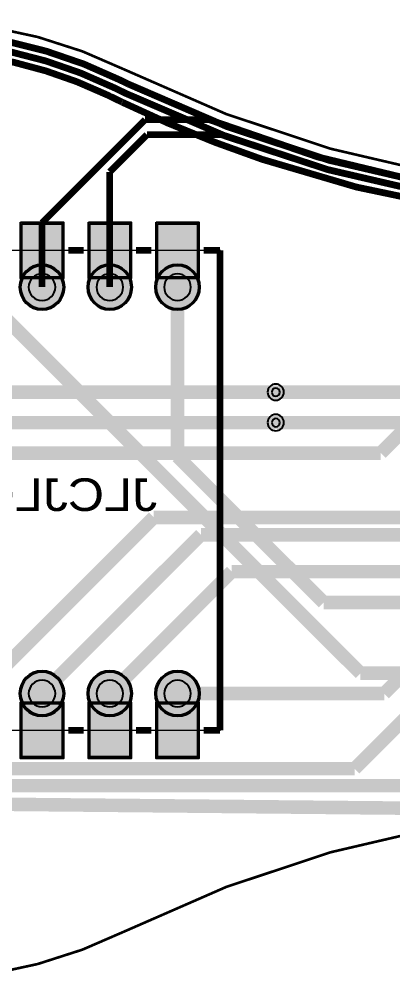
# Model space of a CAD drawing. Header units: millimetres. Extents: x -49.3 to 49.3, y -18 to 21.4.
# Drawn here: x -27.52 to -13.52, y -18.05 to 18.05 of the extents above; entities that cross this region are included whole.
import ezdxf
from ezdxf.enums import TextEntityAlignment as Align

# ---------------------------------------------------------------- set-up
doc = ezdxf.new("R2010")
doc.units = ezdxf.units.MM
doc.header["$MEASUREMENT"] = 0
for name, color, linetype, true_color in [('Board-Outline-Layer', 7, 'Continuous', 0xff00ff), ('Bottom-Layer', 7, 'Continuous', 0x0000ff), ('Bottom-Paste-Mask-Layer', 7, 'Continuous', 0x800000), ('Bottom-Silkscreen-Layer', 7, 'Continuous', 0x66cc33), ('Bottom-Solder-Mask-Layer', 7, 'Continuous', 0xaa00ff), ('Component-Shape-Layer', 7, 'Continuous', 0x00cccc), ('Hole-Layer', 7, 'Continuous', 0x222222), ('Multi-Layer', 7, 'Continuous', 0xc0c0c0), ('Top-Layer', 7, 'Continuous', 0xff0000), ('Top-Paste-Mask-Layer', 7, 'Continuous', 0x808080), ('Top-Solder-Mask-Layer', 7, 'Continuous', 0x800080)]:
    doc.layers.add(name, color=color, linetype=linetype, true_color=true_color)
doc.styles.get("Standard").update_dxf_attribs({"font": 'arial.ttf'})

msp = doc.modelspace()

# ---------------------------------------------------------------- hatches: boundary and pattern name
at = {"layer": 'Bottom-Layer'}
for points in [[(-27.42, 10.381), (-25.92, 10.381), (-25.92, 8.381), (-27.42, 8.381)], [(-24.88, 10.381), (-23.38, 10.381), (-23.38, 8.381), (-24.88, 8.381)], [(-22.34, 10.381), (-20.84, 10.381), (-20.84, 8.381), (-22.34, 8.381)], [(-27.47, 8.001, 1), (-25.87, 8.001, 1)], [(-24.93, 8.001, 1), (-23.33, 8.001, 1)], [(-22.39, 8.001, 1), (-20.79, 8.001, 1)], [(-27.47, -7.239, 1), (-25.87, -7.239, 1)], [(-24.93, -7.239, 1), (-23.33, -7.239, 1)], [(-22.39, -7.239, 1), (-20.79, -7.239, 1)], [(-27.42, -7.619), (-25.92, -7.619), (-25.92, -9.619), (-27.42, -9.619)], [(-24.88, -7.619), (-23.38, -7.619), (-23.38, -9.619), (-24.88, -9.619)], [(-22.34, -7.619), (-20.84, -7.619), (-20.84, -9.619), (-22.34, -9.619)]]:
    msp.add_hatch(color=256, dxfattribs=at).paths.add_polyline_path(points)
at = {"layer": 'Bottom-Paste-Mask-Layer'}
for points in [[(-27.42, 10.381), (-25.92, 10.381), (-25.92, 8.381), (-27.42, 8.381)], [(-24.88, 10.381), (-23.38, 10.381), (-23.38, 8.381), (-24.88, 8.381)], [(-22.34, 10.381), (-20.84, 10.381), (-20.84, 8.381), (-22.34, 8.381)], [(-27.47, 8.001, 1), (-25.87, 8.001, 1)], [(-24.93, 8.001, 1), (-23.33, 8.001, 1)], [(-22.39, 8.001, 1), (-20.79, 8.001, 1)], [(-27.47, -7.239, 1), (-25.87, -7.239, 1)], [(-24.93, -7.239, 1), (-23.33, -7.239, 1)], [(-22.39, -7.239, 1), (-20.79, -7.239, 1)], [(-27.42, -7.619), (-25.92, -7.619), (-25.92, -9.619), (-27.42, -9.619)], [(-24.88, -7.619), (-23.38, -7.619), (-23.38, -9.619), (-24.88, -9.619)], [(-22.34, -7.619), (-20.84, -7.619), (-20.84, -9.619), (-22.34, -9.619)]]:
    msp.add_hatch(color=256, dxfattribs=at).paths.add_polyline_path(points)
at = {"layer": 'Bottom-Solder-Mask-Layer'}
for points in [[(-27.471, 10.432), (-25.869, 10.432), (-25.869, 8.33), (-27.471, 8.33)], [(-24.931, 10.432), (-23.329, 10.432), (-23.329, 8.33), (-24.931, 8.33)], [(-22.391, 10.432), (-20.789, 10.432), (-20.789, 8.33), (-22.391, 8.33)], [(-27.521, 8.001, 1), (-25.819, 8.001, 1)], [(-24.981, 8.001, 1), (-23.279, 8.001, 1)], [(-22.441, 8.001, 1), (-20.739, 8.001, 1)], [(-27.521, -7.239, 1), (-25.819, -7.239, 1)], [(-24.981, -7.239, 1), (-23.279, -7.239, 1)], [(-22.441, -7.239, 1), (-20.739, -7.239, 1)], [(-27.471, -7.568), (-25.869, -7.568), (-25.869, -9.67), (-27.471, -9.67)], [(-24.931, -7.568), (-23.329, -7.568), (-23.329, -9.67), (-24.931, -9.67)], [(-22.391, -7.568), (-20.789, -7.568), (-20.789, -9.67), (-22.391, -9.67)]]:
    msp.add_hatch(color=256, dxfattribs=at).paths.add_polyline_path(points)
at = {"layer": 'Hole-Layer'}
for points in [[(-27.17, 8.001, 1), (-26.17, 8.001, 1)], [(-24.63, 8.001, 1), (-23.63, 8.001, 1)], [(-22.09, 8.001, 1), (-21.09, 8.001, 1)], [(-27.17, -7.239, 1), (-26.17, -7.239, 1)], [(-24.63, -7.239, 1), (-23.63, -7.239, 1)], [(-22.09, -7.239, 1), (-21.09, -7.239, 1)]]:
    msp.add_hatch(color=256, dxfattribs=at).paths.add_polyline_path(points)
at = {"layer": 'Multi-Layer'}
for points in [[(-27.47, 8.001, 1), (-25.87, 8.001, 1)], [(-27.47, 8.001, 1), (-25.87, 8.001, 1)], [(-27.47, 8.001, 1), (-25.87, 8.001, 1)], [(-24.93, 8.001, 1), (-23.33, 8.001, 1)], [(-24.93, 8.001, 1), (-23.33, 8.001, 1)], [(-24.93, 8.001, 1), (-23.33, 8.001, 1)], [(-22.39, 8.001, 1), (-20.79, 8.001, 1)], [(-22.39, 8.001, 1), (-20.79, 8.001, 1)], [(-22.39, 8.001, 1), (-20.79, 8.001, 1)], [(-27.47, -7.239, 1), (-25.87, -7.239, 1)], [(-27.47, -7.239, 1), (-25.87, -7.239, 1)], [(-27.47, -7.239, 1), (-25.87, -7.239, 1)], [(-24.93, -7.239, 1), (-23.33, -7.239, 1)], [(-24.93, -7.239, 1), (-23.33, -7.239, 1)], [(-24.93, -7.239, 1), (-23.33, -7.239, 1)], [(-22.39, -7.239, 1), (-20.79, -7.239, 1)], [(-22.39, -7.239, 1), (-20.79, -7.239, 1)], [(-22.39, -7.239, 1), (-20.79, -7.239, 1)]]:
    msp.add_hatch(color=256, dxfattribs=at).paths.add_polyline_path(points)
at = {"layer": 'Top-Layer'}
for points in [[(-27.47, 8.001, 1), (-25.87, 8.001, 1)], [(-24.93, 8.001, 1), (-23.33, 8.001, 1)], [(-22.39, 8.001, 1), (-20.79, 8.001, 1)], [(-27.47, -7.239, 1), (-25.87, -7.239, 1)], [(-24.93, -7.239, 1), (-23.33, -7.239, 1)], [(-22.39, -7.239, 1), (-20.79, -7.239, 1)]]:
    msp.add_hatch(color=256, dxfattribs=at).paths.add_polyline_path(points)
at = {"layer": 'Top-Paste-Mask-Layer'}
for points in [[(-27.47, 8.001, 1), (-25.87, 8.001, 1)], [(-24.93, 8.001, 1), (-23.33, 8.001, 1)], [(-22.39, 8.001, 1), (-20.79, 8.001, 1)], [(-27.47, -7.239, 1), (-25.87, -7.239, 1)], [(-24.93, -7.239, 1), (-23.33, -7.239, 1)], [(-22.39, -7.239, 1), (-20.79, -7.239, 1)]]:
    msp.add_hatch(color=256, dxfattribs=at).paths.add_polyline_path(points)
at = {"layer": 'Top-Solder-Mask-Layer'}
for points in [[(-27.521, 8.001, 1), (-25.819, 8.001, 1)], [(-24.981, 8.001, 1), (-23.279, 8.001, 1)], [(-22.441, 8.001, 1), (-20.739, 8.001, 1)], [(-27.521, -7.239, 1), (-25.819, -7.239, 1)], [(-24.981, -7.239, 1), (-23.279, -7.239, 1)], [(-22.441, -7.239, 1), (-20.739, -7.239, 1)]]:
    msp.add_hatch(color=256, dxfattribs=at).paths.add_polyline_path(points)

# ---------------------------------------------------------------- linework, layer by layer
at = {"layer": 'Board-Outline-Layer', "const_width": 0.1}
for points in [[(-23.537, 16.143, 0.502), (-49.248, 3)], [(-23.537, 16.143, 0.115), (-3.629, 11.5)], [(-49.248, -3, 0.502), (-23.537, -16.143)], [(-3.629, -11.5, 0.115), (-23.537, -16.143)]]:
    msp.add_lwpolyline(points, format="xyb", dxfattribs=at)
at = {"layer": 'Bottom-Layer'}
for points, const_width in [([(-26.67, 10.414), (-22.805, 14.279)], 0.254), ([(-22.805, 14.279), (-20.392, 14.279)], 0.254), ([(-24.13, 12.319), (-22.733, 13.716)], 0.254), ([(-22.733, 13.716), (-19.927, 13.716)], 0.254), ([(-24.13, 9.381), (-24.13, 12.319)], 0.254), ([(-26.67, 9.381), (-26.67, 10.414)], 0.254), ([(-26.67, 8.001), (-26.67, 9.381)], 0.254), ([(-24.13, 8.001), (-24.13, 9.381)], 0.254), ([(-29.21, 8.001), (-14.732, -6.477)], 0.508), ([(-21.59, 8.001), (-21.59, 1.651)], 0.508), ([(-17.907, 4.064), (-10.742, 4.064)], 0.508), ([(-17.907, 2.921), (-9.523, 2.921)], 0.508), ([(-21.59, 1.651), (-16.115, -3.824)], 0.508), ([(-16.115, -3.824), (-6.717, -3.824)], 0.508), ([(-14.732, -6.477), (-9.259, -6.477)], 0.508)]:
    msp.add_lwpolyline(points, dxfattribs=dict(at, const_width=const_width))
at = {"layer": 'Bottom-Layer', "const_width": 0.254}
for points in [[(-20.392, 14.279, 0.095), (-3.629, 11.073)], [(-19.927, 13.716, 0.091), (-3.629, 10.717)]]:
    msp.add_lwpolyline(points, format="xyb", dxfattribs=at)
at = {"layer": 'Bottom-Layer'}
for points in [[(-27.42, 10.381), (-25.92, 10.381), (-25.92, 8.381), (-27.42, 8.381)], [(-24.88, 10.381), (-23.38, 10.381), (-23.38, 8.381), (-24.88, 8.381)], [(-22.34, 10.381), (-20.84, 10.381), (-20.84, 8.381), (-22.34, 8.381)], [(-27.42, -7.619), (-25.92, -7.619), (-25.92, -9.619), (-27.42, -9.619)], [(-24.88, -7.619), (-23.38, -7.619), (-23.38, -9.619), (-24.88, -9.619)], [(-22.34, -7.619), (-20.84, -7.619), (-20.84, -9.619), (-22.34, -9.619)]]:
    msp.add_lwpolyline(points, close=True, dxfattribs=at)
for points in [[(-27.47, 8.001, 1), (-25.87, 8.001, 1)], [(-24.93, 8.001, 1), (-23.33, 8.001, 1)], [(-22.39, 8.001, 1), (-20.79, 8.001, 1)], [(-27.47, -7.239, 1), (-25.87, -7.239, 1)], [(-24.93, -7.239, 1), (-23.33, -7.239, 1)], [(-22.39, -7.239, 1), (-20.79, -7.239, 1)]]:
    msp.add_lwpolyline(points, format="xyb", close=True, dxfattribs=at)
at = {"layer": 'Bottom-Paste-Mask-Layer'}
for points in [[(-27.42, 10.381), (-25.92, 10.381), (-25.92, 8.381), (-27.42, 8.381)], [(-24.88, 10.381), (-23.38, 10.381), (-23.38, 8.381), (-24.88, 8.381)], [(-22.34, 10.381), (-20.84, 10.381), (-20.84, 8.381), (-22.34, 8.381)], [(-27.42, -7.619), (-25.92, -7.619), (-25.92, -9.619), (-27.42, -9.619)], [(-24.88, -7.619), (-23.38, -7.619), (-23.38, -9.619), (-24.88, -9.619)], [(-22.34, -7.619), (-20.84, -7.619), (-20.84, -9.619), (-22.34, -9.619)]]:
    msp.add_lwpolyline(points, close=True, dxfattribs=at)
for points in [[(-27.47, 8.001, 1), (-25.87, 8.001, 1)], [(-24.93, 8.001, 1), (-23.33, 8.001, 1)], [(-22.39, 8.001, 1), (-20.79, 8.001, 1)], [(-27.47, -7.239, 1), (-25.87, -7.239, 1)], [(-24.93, -7.239, 1), (-23.33, -7.239, 1)], [(-22.39, -7.239, 1), (-20.79, -7.239, 1)]]:
    msp.add_lwpolyline(points, format="xyb", close=True, dxfattribs=at)
at = {"layer": 'Bottom-Silkscreen-Layer', "const_width": 0.254}
for points in [[(-25.111, 9.381), (-25.689, 9.381)], [(-25.111, 9.381), (-25.689, 9.381)], [(-22.571, 9.381), (-23.149, 9.381)], [(-22.571, 9.381), (-23.149, 9.381)], [(-20, 9.381), (-20.609, 9.381)], [(-20, 9.381), (-20.609, 9.381)], [(-20, -8.619), (-20, 9.381)], [(-20, -8.619), (-20, 9.381)], [(-25.689, -8.619), (-25.111, -8.619)], [(-25.689, -8.619), (-25.111, -8.619)], [(-23.149, -8.619), (-22.571, -8.619)], [(-23.149, -8.619), (-22.571, -8.619)], [(-20.609, -8.619), (-20, -8.619)], [(-20.609, -8.619), (-20, -8.619)]]:
    msp.add_lwpolyline(points, dxfattribs=at)
at = {"layer": 'Bottom-Solder-Mask-Layer'}
for points in [[(-27.471, 10.432), (-25.869, 10.432), (-25.869, 8.33), (-27.471, 8.33)], [(-24.931, 10.432), (-23.329, 10.432), (-23.329, 8.33), (-24.931, 8.33)], [(-22.391, 10.432), (-20.789, 10.432), (-20.789, 8.33), (-22.391, 8.33)], [(-27.471, -7.568), (-25.869, -7.568), (-25.869, -9.67), (-27.471, -9.67)], [(-24.931, -7.568), (-23.329, -7.568), (-23.329, -9.67), (-24.931, -9.67)], [(-22.391, -7.568), (-20.789, -7.568), (-20.789, -9.67), (-22.391, -9.67)]]:
    msp.add_lwpolyline(points, close=True, dxfattribs=at)
for points in [[(-27.521, 8.001, 1), (-25.819, 8.001), (-25.819, 8.001, 1), (-27.521, 8.001)], [(-24.981, 8.001, 1), (-23.279, 8.001), (-23.279, 8.001, 1), (-24.981, 8.001)], [(-22.441, 8.001, 1), (-20.739, 8.001), (-20.739, 8.001, 1), (-22.441, 8.001)], [(-27.521, -7.239, 1), (-25.819, -7.239), (-25.819, -7.239, 1), (-27.521, -7.239)], [(-24.981, -7.239, 1), (-23.279, -7.239), (-23.279, -7.239, 1), (-24.981, -7.239)], [(-22.441, -7.239, 1), (-20.739, -7.239), (-20.739, -7.239, 1), (-22.441, -7.239)]]:
    msp.add_lwpolyline(points, format="xyb", dxfattribs=at)
at = {"layer": 'Component-Shape-Layer', "const_width": 0.0508}
msp.add_lwpolyline([(-20, 9.381), (-20, -8.619), (-43.5, -8.619), (-43.5, 9.381)], close=True, dxfattribs=at)
msp.add_lwpolyline([(-20, 9.381), (-20, -8.619), (-43.5, -8.619), (-43.5, 9.381)], close=True, dxfattribs=at)
at = {"layer": 'Hole-Layer'}
for points in [[(-27.17, 8.001, 1), (-26.17, 8.001, 1)], [(-24.63, 8.001, 1), (-23.63, 8.001, 1)], [(-22.09, 8.001, 1), (-21.09, 8.001, 1)], [(-18.06, 4.064, 1), (-17.755, 4.064, 1)], [(-18.06, 2.921, 1), (-17.755, 2.921, 1)], [(-27.17, -7.239, 1), (-26.17, -7.239, 1)], [(-24.63, -7.239, 1), (-23.63, -7.239, 1)], [(-22.09, -7.239, 1), (-21.09, -7.239, 1)]]:
    msp.add_lwpolyline(points, format="xyb", close=True, dxfattribs=at)
at = {"layer": 'Multi-Layer'}
for points in [[(-27.47, 8.001, 1), (-25.87, 8.001, 1)], [(-27.47, 8.001, 1), (-25.87, 8.001, 1)], [(-27.47, 8.001, 1), (-25.87, 8.001, 1)], [(-24.93, 8.001, 1), (-23.33, 8.001, 1)], [(-24.93, 8.001, 1), (-23.33, 8.001, 1)], [(-24.93, 8.001, 1), (-23.33, 8.001, 1)], [(-22.39, 8.001, 1), (-20.79, 8.001, 1)], [(-22.39, 8.001, 1), (-20.79, 8.001, 1)], [(-22.39, 8.001, 1), (-20.79, 8.001, 1)], [(-27.47, -7.239, 1), (-25.87, -7.239, 1)], [(-27.47, -7.239, 1), (-25.87, -7.239, 1)], [(-27.47, -7.239, 1), (-25.87, -7.239, 1)], [(-24.93, -7.239, 1), (-23.33, -7.239, 1)], [(-24.93, -7.239, 1), (-23.33, -7.239, 1)], [(-24.93, -7.239, 1), (-23.33, -7.239, 1)], [(-22.39, -7.239, 1), (-20.79, -7.239, 1)], [(-22.39, -7.239, 1), (-20.79, -7.239, 1)], [(-22.39, -7.239, 1), (-20.79, -7.239, 1)]]:
    msp.add_lwpolyline(points, format="xyb", close=True, dxfattribs=at)
for points in [[(-18.212, 4.064, 1), (-17.602, 4.064), (-17.602, 4.064, 1), (-18.212, 4.064)], [(-18.212, 2.921, 1), (-17.602, 2.921), (-17.602, 2.921, 1), (-18.212, 2.921)]]:
    msp.add_lwpolyline(points, format="xyb", dxfattribs=at)
at = {"layer": 'Top-Layer', "const_width": 0.254}
for points in [[(-23.746, 15.77, 0.106), (-30.873, 17.562)], [(-23.956, 15.476, 0.101), (-30.611, 17.194)], [(-24.209, 15.203, 0.074), (-28.945, 16.666)], [(-23.428, 15.615, 0.112), (-3.939, 11.074)], [(-24.209, 15.203, 0.001), (-24.125, 15.163)], [(-24.125, 15.163, 0.01), (-24.112, 15.157)], [(-23.51, 15.259, 0.111), (-3.941, 10.718)], [(-23.664, 14.938, 0.031), (-18.418, 12.795)], [(-18.418, 12.795, 0.08), (-3.943, 10.362)]]:
    msp.add_lwpolyline(points, format="xyb", dxfattribs=at)
at = {"layer": 'Top-Layer'}
for points, const_width in [([(-23.746, 15.77), (-23.428, 15.615)], 0.254), ([(-23.956, 15.476), (-23.51, 15.259)], 0.254), ([(-24.112, 15.157), (-23.666, 14.939)], 0.254), ([(-8.128, 7.62), (-13.97, 1.778)], 0.508), ([(-17.907, 4.064), (-35.433, 4.064)], 0.508), ([(-36.83, 2.921), (-17.907, 2.921)], 0.508), ([(-13.97, 1.778), (-27.813, 1.778)], 0.508), ([(-29.083, -7.239), (-22.479, -0.635)], 0.508), ([(-22.479, -0.635), (-8.763, -0.635)], 0.508), ([(-26.67, -7.239), (-20.715, -1.284)], 0.508), ([(-20.715, -1.284), (-7.636, -1.284)], 0.508), ([(-24.13, -7.239), (-19.558, -2.667)], 0.508), ([(-19.558, -2.667), (-11.938, -2.667)], 0.508), ([(-13.843, -7.239), (-9.144, -2.54)], 0.508), ([(-21.59, -7.239), (-13.843, -7.239)], 0.508), ([(-12.515, -7.62), (-14.953, -10.058)], 0.508), ([(-14.953, -10.058), (-29.21, -10.058)], 0.508), ([(-30.836, -10.693), (-13.201, -10.693)], 0.508), ([(-11.065, -11.557), (-37.465, -11.303)], 0.508)]:
    msp.add_lwpolyline(points, dxfattribs=dict(at, const_width=const_width))
for points in [[(-27.47, 8.001, 1), (-25.87, 8.001, 1)], [(-24.93, 8.001, 1), (-23.33, 8.001, 1)], [(-22.39, 8.001, 1), (-20.79, 8.001, 1)], [(-27.47, -7.239, 1), (-25.87, -7.239, 1)], [(-24.93, -7.239, 1), (-23.33, -7.239, 1)], [(-22.39, -7.239, 1), (-20.79, -7.239, 1)]]:
    msp.add_lwpolyline(points, format="xyb", close=True, dxfattribs=at)
at = {"layer": 'Top-Paste-Mask-Layer'}
for points in [[(-27.47, 8.001, 1), (-25.87, 8.001, 1)], [(-24.93, 8.001, 1), (-23.33, 8.001, 1)], [(-22.39, 8.001, 1), (-20.79, 8.001, 1)], [(-27.47, -7.239, 1), (-25.87, -7.239, 1)], [(-24.93, -7.239, 1), (-23.33, -7.239, 1)], [(-22.39, -7.239, 1), (-20.79, -7.239, 1)]]:
    msp.add_lwpolyline(points, format="xyb", close=True, dxfattribs=at)
at = {"layer": 'Top-Solder-Mask-Layer'}
for points in [[(-27.521, 8.001, 1), (-25.819, 8.001), (-25.819, 8.001, 1), (-27.521, 8.001)], [(-24.981, 8.001, 1), (-23.279, 8.001), (-23.279, 8.001, 1), (-24.981, 8.001)], [(-22.441, 8.001, 1), (-20.739, 8.001), (-20.739, 8.001, 1), (-22.441, 8.001)], [(-27.521, -7.239, 1), (-25.819, -7.239), (-25.819, -7.239, 1), (-27.521, -7.239)], [(-24.981, -7.239, 1), (-23.279, -7.239), (-23.279, -7.239, 1), (-24.981, -7.239)], [(-22.441, -7.239, 1), (-20.739, -7.239), (-20.739, -7.239, 1), (-22.441, -7.239)]]:
    msp.add_lwpolyline(points, format="xyb", dxfattribs=at)

# ---------------------------------------------------------------- texts
at = {"layer": 'Bottom-Silkscreen-Layer', "text_generation_flag": 2, "width": 1.1}
msp.add_text('JLCJLCJLCJLC', height=1.225, dxfattribs=at).set_placement((-22.352, -0.762), align=Align.BOTTOM_LEFT)

doc.saveas('drawing.dxf')
